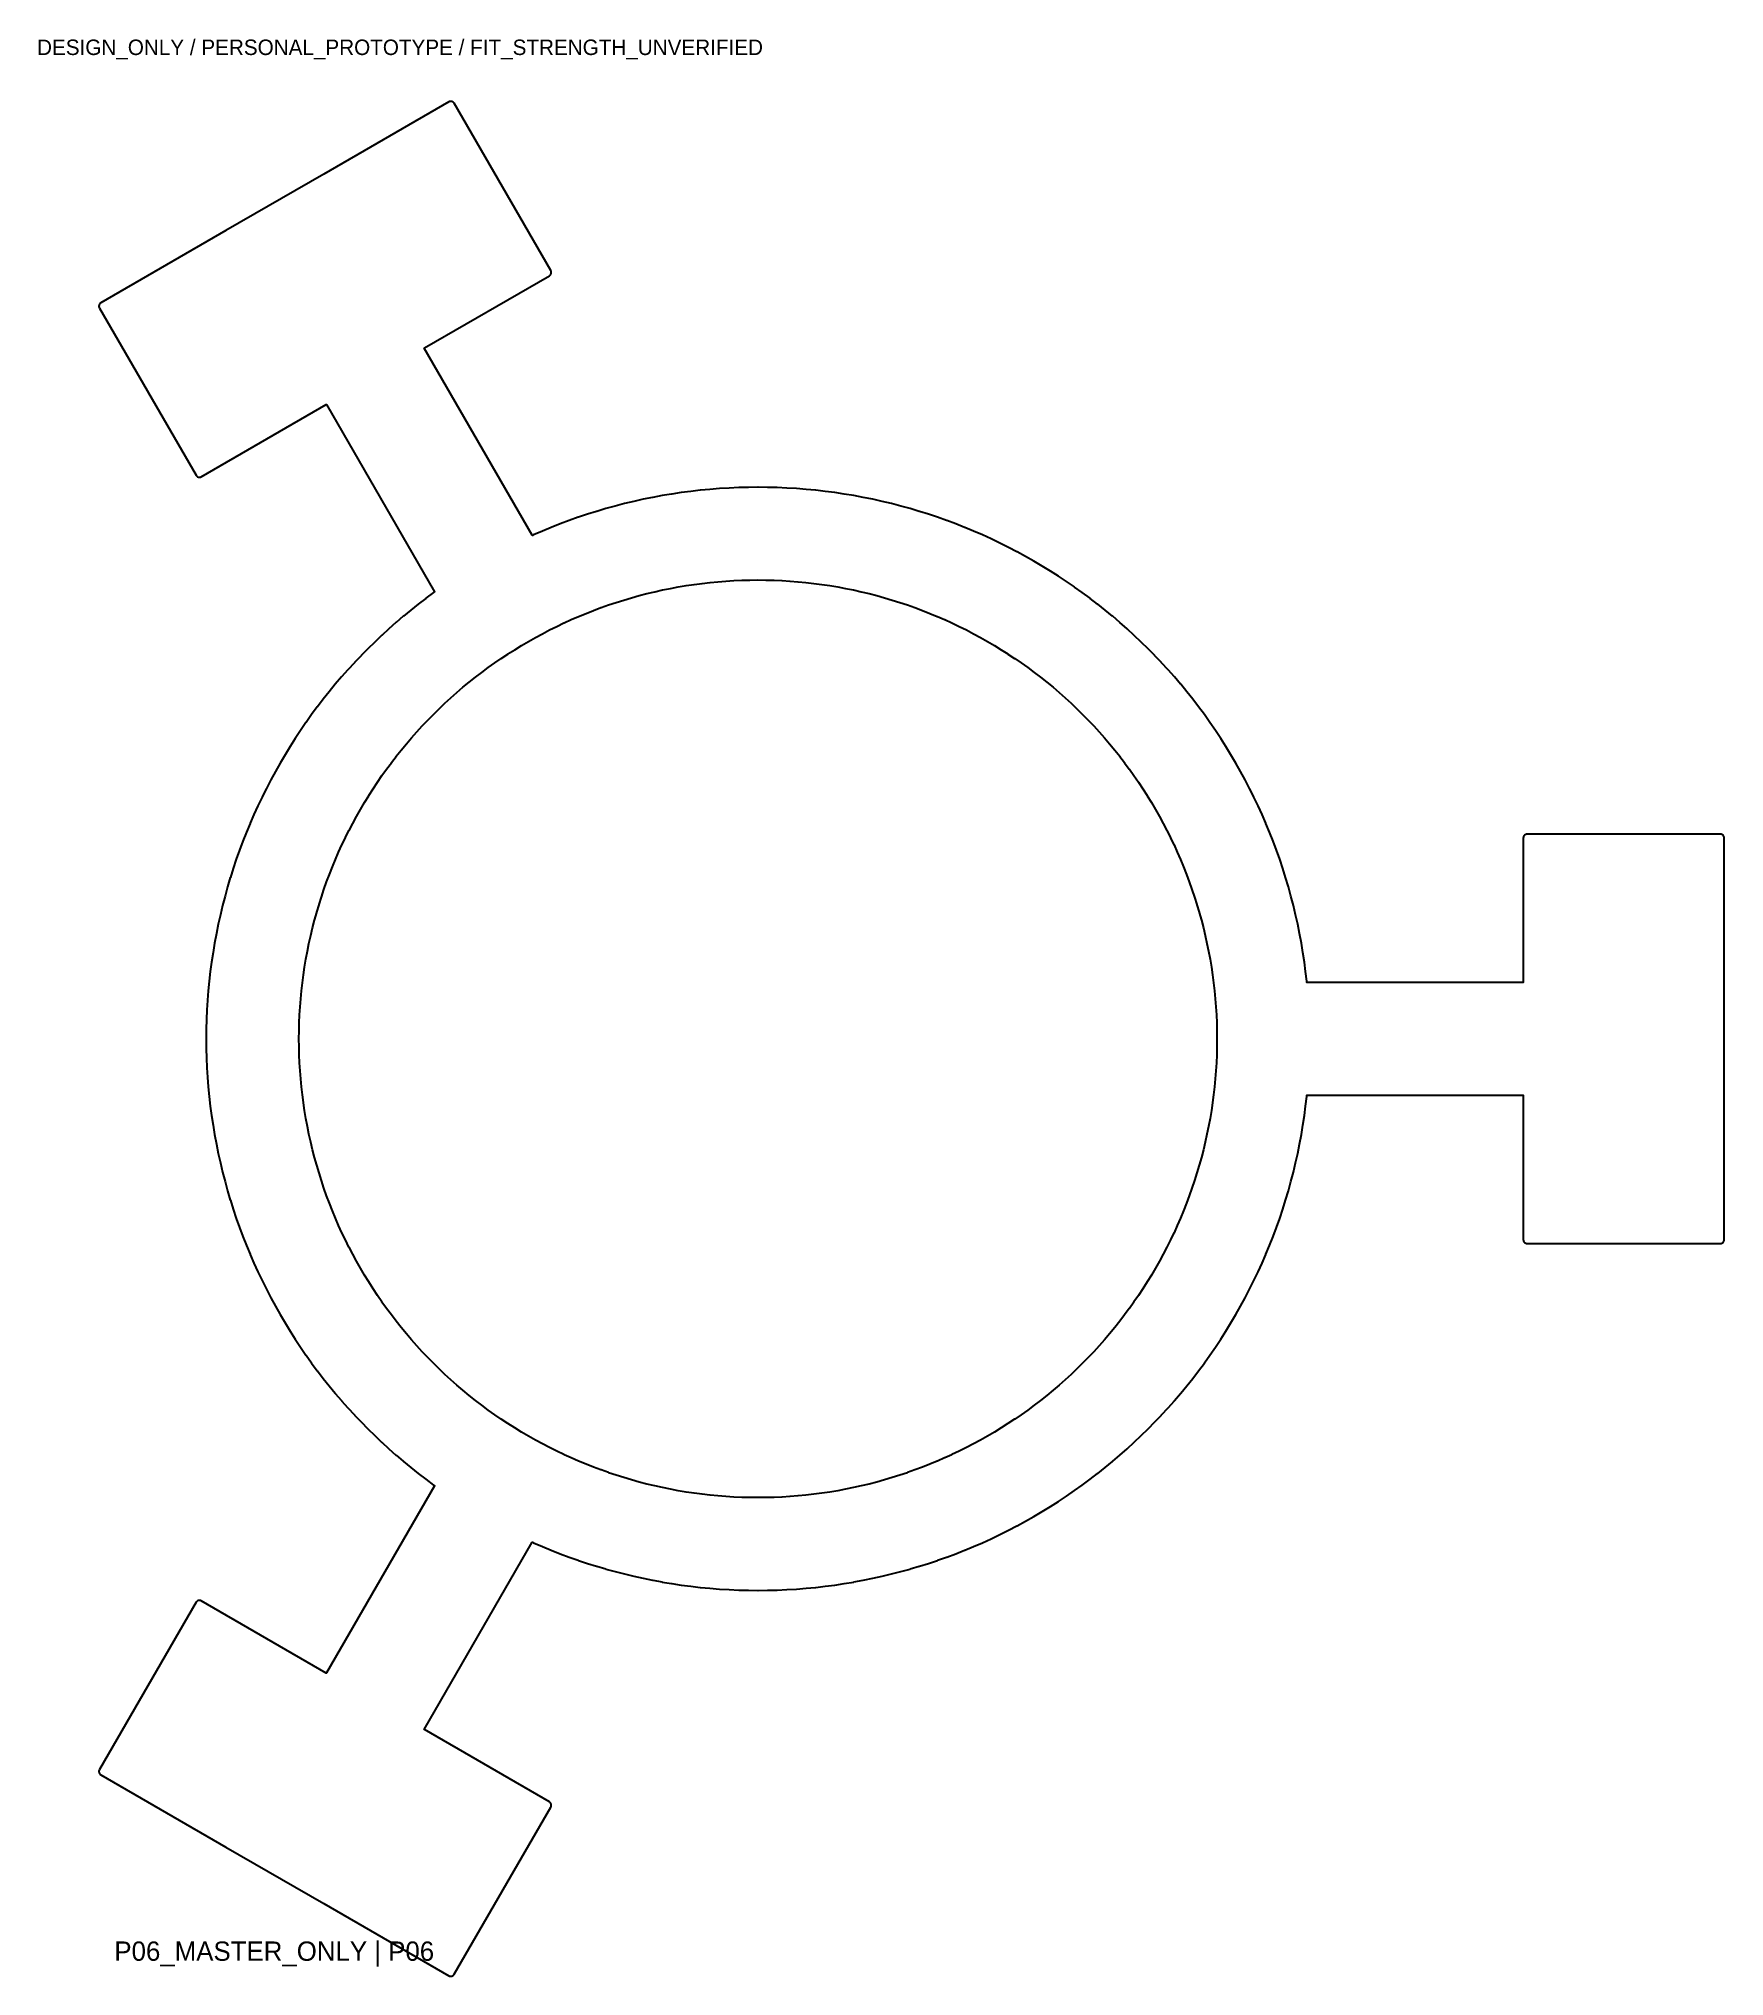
# Model space of a CAD drawing. Header units: millimetres. Extents: x 2 to 220, y 10 to 261.
import ezdxf

# ---------------------------------------------------------------- set-up
doc = ezdxf.new("R2010")
doc.units = ezdxf.units.MM
for name, color, linetype in [('ANNOTATION_NOT_CUT', 7, 'Continuous'), ('CUT_INNER', 3, 'Continuous'), ('CUT_OUTER', 1, 'Continuous')]:
    doc.layers.add(name, color=color, linetype=linetype)

msp = doc.modelspace()

# ---------------------------------------------------------------- linework, layer by layer
at = {"layer": 'CUT_INNER'}
msp.add_lwpolyline([(154.51941, 135.475001), (154.582422, 134.44476), (154.582651, 134.440402), (154.627673, 133.409218), (154.627825, 133.404858), (154.654844, 132.373045), (154.654921, 132.368683), (154.663928, 131.336556), (154.663928, 131.332192), (154.654921, 130.300065), (154.654844, 130.295703), (154.627825, 129.26389), (154.627673, 129.25953), (154.582651, 128.228346), (154.582422, 128.223988), (154.51941, 127.193747), (154.519106, 127.189395), (154.438123, 126.16041), (154.437743, 126.156063), (154.338814, 125.128649), (154.338358, 125.12431), (154.221513, 124.098778), (154.220981, 124.094447), (154.086257, 123.071111), (154.085649, 123.066791), (153.933086, 122.045962), (153.932403, 122.041652), (153.762046, 121.023641), (153.761289, 121.019345), (153.573191, 120.004462), (153.572359, 120.000179), (153.366578, 118.988733), (153.365671, 118.984466), (153.142269, 117.976766), (153.141288, 117.972514), (152.900333, 116.968867), (152.899278, 116.964633), (152.640844, 115.965344), (152.639715, 115.961129), (152.36388, 114.966502), (152.362677, 114.962308), (152.069526, 113.972647), (152.068251, 113.968474), (151.757872, 112.984079), (151.756524, 112.97993), (151.429013, 112.001102), (151.427592, 111.996977), (151.083048, 111.024014), (151.081556, 111.019914), (150.720083, 110.053112), (150.71852, 110.049039), (150.340229, 109.088693), (150.338595, 109.084647), (149.943602, 108.13105), (149.941897, 108.127034), (149.530322, 107.180475), (149.528547, 107.176489), (149.100515, 106.237258), (149.098671, 106.233303), (148.654312, 105.301685), (148.652399, 105.297763), (148.191849, 104.374042), (148.189868, 104.370155), (147.713266, 103.454612), (147.711218, 103.450759), (147.218711, 102.543674), (147.216595, 102.539858), (146.708332, 101.641506), (146.706151, 101.637727), (146.182287, 100.748383), (146.180039, 100.744643), (145.640734, 99.864576), (145.638422, 99.860876), (145.083839, 98.990356), (145.081463, 98.986696), (144.511772, 98.125987), (144.509332, 98.12237), (143.924707, 97.271735), (143.922204, 97.268161), (143.322822, 96.427858), (143.320257, 96.424328), (142.706301, 95.594614), (142.703676, 95.591129), (142.075332, 94.772257), (142.072646, 94.768819), (141.430107, 93.961037), (141.427362, 93.957646), (140.770823, 93.161201), (140.768018, 93.157859), (140.09768, 92.372993), (140.094818, 92.3697), (139.410883, 91.596653), (139.407964, 91.593411), (138.710642, 90.832418), (138.707667, 90.829227), (137.99717, 90.08052), (137.994139, 90.077381), (137.270684, 89.341188), (137.267599, 89.338103), (136.531406, 88.614648), (136.528267, 88.611617), (135.77956, 87.90112), (135.776369, 87.898145), (135.015376, 87.200823), (135.012134, 87.197904), (134.239087, 86.513969), (134.235794, 86.511107), (133.450928, 85.840769), (133.447586, 85.837964), (132.651141, 85.181425), (132.64775, 85.17868), (131.839968, 84.536141), (131.83653, 84.533455), (131.017658, 83.905111), (131.014173, 83.902486), (130.184459, 83.28853), (130.180929, 83.285965), (129.340626, 82.686583), (129.337052, 82.68408), (128.486417, 82.099455), (128.4828, 82.097015), (127.622091, 81.527324), (127.618431, 81.524948), (126.747911, 80.970365), (126.744211, 80.968053), (125.864144, 80.428748), (125.860404, 80.4265), (124.97106, 79.902636), (124.967281, 79.900455), (124.068929, 79.392192), (124.065113, 79.390076), (123.158028, 78.897569), (123.154175, 78.895521), (122.238632, 78.418919), (122.234745, 78.416938), (121.311024, 77.956388), (121.307102, 77.954475), (120.375484, 77.510116), (120.371529, 77.508272), (119.432298, 77.08024), (119.428312, 77.078465), (118.481753, 76.66689), (118.477737, 76.665185), (117.52414, 76.270192), (117.520094, 76.268558), (116.559748, 75.890267), (116.555675, 75.888704), (115.588873, 75.527231), (115.584773, 75.525739), (114.61181, 75.181195), (114.607685, 75.179774), (113.628857, 74.852263), (113.624708, 74.850915), (112.640313, 74.540536), (112.63614, 74.539261), (111.646479, 74.24611), (111.642285, 74.244907), (110.647658, 73.969072), (110.643443, 73.967943), (109.644154, 73.709509), (109.63992, 73.708454), (108.636273, 73.467499), (108.632021, 73.466518), (107.624321, 73.243116), (107.620054, 73.242209), (106.608608, 73.036428), (106.604325, 73.035596), (105.589442, 72.847498), (105.585146, 72.846741), (104.567135, 72.676384), (104.562825, 72.675701), (103.541996, 72.523138), (103.537676, 72.52253), (102.51434, 72.387806), (102.510009, 72.387274), (101.484477, 72.270429), (101.480138, 72.269973), (100.452724, 72.171044), (100.448377, 72.170664), (99.419392, 72.089681), (99.41504, 72.089377), (98.384799, 72.026365), (98.380441, 72.026136), (97.349257, 71.981114), (97.344897, 71.980962), (96.313084, 71.953943), (96.308722, 71.953866), (95.276595, 71.944859), (95.272231, 71.944859), (94.240104, 71.953866), (94.235742, 71.953943), (93.203929, 71.980962), (93.199569, 71.981114), (92.168385, 72.026136), (92.164027, 72.026365), (91.133786, 72.089377), (91.129434, 72.089681), (90.100449, 72.170664), (90.096102, 72.171044), (89.068688, 72.269973), (89.064349, 72.270429), (88.038817, 72.387274), (88.034486, 72.387806), (87.01115, 72.52253), (87.00683, 72.523138), (85.986001, 72.675701), (85.981691, 72.676384), (84.96368, 72.846741), (84.959384, 72.847498), (83.944501, 73.035596), (83.940218, 73.036428), (82.928772, 73.242209), (82.924505, 73.243116), (81.916805, 73.466518), (81.912553, 73.467499), (80.908906, 73.708454), (80.904672, 73.709509), (79.905383, 73.967943), (79.901168, 73.969072), (78.906541, 74.244907), (78.902347, 74.24611), (77.912686, 74.539261), (77.908513, 74.540536), (76.924118, 74.850915), (76.919969, 74.852263), (75.941141, 75.179774), (75.937016, 75.181195), (74.964053, 75.525739), (74.959953, 75.527231), (73.993151, 75.888704), (73.989078, 75.890267), (73.028732, 76.268558), (73.024686, 76.270192), (72.071089, 76.665185), (72.067073, 76.66689), (71.120514, 77.078465), (71.116528, 77.08024), (70.177297, 77.508272), (70.173342, 77.510116), (69.241724, 77.954475), (69.237802, 77.956388), (68.314081, 78.416938), (68.310194, 78.418919), (67.394651, 78.895521), (67.390798, 78.897569), (66.483713, 79.390076), (66.479897, 79.392192), (65.581545, 79.900455), (65.577766, 79.902636), (64.688422, 80.4265), (64.684682, 80.428748), (63.804615, 80.968053), (63.800915, 80.970365), (62.930395, 81.524948), (62.926735, 81.527324), (62.066026, 82.097015), (62.062409, 82.099455), (61.211774, 82.68408), (61.2082, 82.686583), (60.367897, 83.285965), (60.364367, 83.28853), (59.534653, 83.902486), (59.531168, 83.905111), (58.712296, 84.533455), (58.708858, 84.536141), (57.901076, 85.17868), (57.897685, 85.181425), (57.10124, 85.837964), (57.097898, 85.840769), (56.313032, 86.511107), (56.309739, 86.513969), (55.536692, 87.197904), (55.53345, 87.200823), (54.772457, 87.898145), (54.769266, 87.90112), (54.020559, 88.611617), (54.01742, 88.614648), (53.281227, 89.338103), (53.278142, 89.341188), (52.554687, 90.077381), (52.551656, 90.08052), (51.841159, 90.829227), (51.838184, 90.832418), (51.140862, 91.593411), (51.137943, 91.596653), (50.454008, 92.3697), (50.451146, 92.372993), (49.780808, 93.157859), (49.778003, 93.161201), (49.121464, 93.957646), (49.118719, 93.961037), (48.47618, 94.768819), (48.473494, 94.772257), (47.84515, 95.591129), (47.842525, 95.594614), (47.228569, 96.424328), (47.226004, 96.427858), (46.626622, 97.268161), (46.624119, 97.271735), (46.039494, 98.12237), (46.037054, 98.125987), (45.467363, 98.986696), (45.464987, 98.990356), (44.910404, 99.860876), (44.908092, 99.864576), (44.368787, 100.744643), (44.366539, 100.748383), (43.842675, 101.637727), (43.840494, 101.641506), (43.332231, 102.539858), (43.330115, 102.543674), (42.837608, 103.450759), (42.83556, 103.454612), (42.358958, 104.370155), (42.356977, 104.374042), (41.896427, 105.297763), (41.894514, 105.301685), (41.450155, 106.233303), (41.448311, 106.237258), (41.020279, 107.176489), (41.018504, 107.180475), (40.606929, 108.127034), (40.605224, 108.13105), (40.210231, 109.084647), (40.208597, 109.088693), (39.830306, 110.049039), (39.828743, 110.053112), (39.46727, 111.019914), (39.465778, 111.024014), (39.121234, 111.996977), (39.119813, 112.001102), (38.792302, 112.97993), (38.790954, 112.984079), (38.480575, 113.968474), (38.4793, 113.972647), (38.186149, 114.962308), (38.184946, 114.966502), (37.909111, 115.961129), (37.907982, 115.965344), (37.649548, 116.964633), (37.648493, 116.968867), (37.407538, 117.972514), (37.406557, 117.976766), (37.183155, 118.984466), (37.182248, 118.988733), (36.976467, 120.000179), (36.975635, 120.004462), (36.787537, 121.019345), (36.78678, 121.023641), (36.616423, 122.041652), (36.61574, 122.045962), (36.463177, 123.066791), (36.462569, 123.071111), (36.327845, 124.094447), (36.327313, 124.098778), (36.210468, 125.12431), (36.210012, 125.128649), (36.111083, 126.156063), (36.110703, 126.16041), (36.02972, 127.189395), (36.029416, 127.193747), (35.966404, 128.223988), (35.966175, 128.228346), (35.921153, 129.25953), (35.921001, 129.26389), (35.893982, 130.295703), (35.893905, 130.300065), (35.884898, 131.332192), (35.884898, 131.336556), (35.893905, 132.368683), (35.893982, 132.373045), (35.921001, 133.404858), (35.921153, 133.409218), (35.966175, 134.440402), (35.966404, 134.44476), (36.029416, 135.475001), (36.02972, 135.479353), (36.110703, 136.508338), (36.111083, 136.512685), (36.210012, 137.540099), (36.210468, 137.544438), (36.327313, 138.56997), (36.327845, 138.574301), (36.462569, 139.597637), (36.463177, 139.601957), (36.61574, 140.622786), (36.616423, 140.627096), (36.78678, 141.645107), (36.787537, 141.649403), (36.975635, 142.664286), (36.976467, 142.668569), (37.182248, 143.680015), (37.183155, 143.684282), (37.406557, 144.691982), (37.407538, 144.696234), (37.648493, 145.699881), (37.649548, 145.704115), (37.907982, 146.703404), (37.909111, 146.707619), (38.184946, 147.702246), (38.186149, 147.70644), (38.4793, 148.696101), (38.480575, 148.700274), (38.790954, 149.684669), (38.792302, 149.688818), (39.119813, 150.667646), (39.121234, 150.671771), (39.465778, 151.644734), (39.46727, 151.648834), (39.828743, 152.615636), (39.830306, 152.619709), (40.208597, 153.580055), (40.210231, 153.584101), (40.605224, 154.537698), (40.606929, 154.541714), (41.018504, 155.488273), (41.020279, 155.492259), (41.448311, 156.43149), (41.450155, 156.435445), (41.894514, 157.367063), (41.896427, 157.370985), (42.356977, 158.294706), (42.358958, 158.298593), (42.83556, 159.214136), (42.837608, 159.217989), (43.330115, 160.125074), (43.332231, 160.12889), (43.840494, 161.027242), (43.842675, 161.031021), (44.366539, 161.920365), (44.368787, 161.924105), (44.908092, 162.804172), (44.910404, 162.807872), (45.464987, 163.678392), (45.467363, 163.682052), (46.037054, 164.542761), (46.039494, 164.546378), (46.624119, 165.397013), (46.626622, 165.400587), (47.226004, 166.24089), (47.228569, 166.24442), (47.842525, 167.074134), (47.84515, 167.077619), (48.473494, 167.896491), (48.47618, 167.899929), (49.118719, 168.707711), (49.121464, 168.711102), (49.778003, 169.507547), (49.780808, 169.510889), (50.451146, 170.295755), (50.454008, 170.299048), (51.137943, 171.072095), (51.140862, 171.075337), (51.838184, 171.83633), (51.841159, 171.839521), (52.551656, 172.588228), (52.554687, 172.591367), (53.278142, 173.32756), (53.281227, 173.330645), (54.01742, 174.0541), (54.020559, 174.057131), (54.769266, 174.767628), (54.772457, 174.770603), (55.53345, 175.467925), (55.536692, 175.470844), (56.309739, 176.154779), (56.313032, 176.157641), (57.097898, 176.827979), (57.10124, 176.830784), (57.897685, 177.487323), (57.901076, 177.490068), (58.708858, 178.132607), (58.712296, 178.135293), (59.531168, 178.763637), (59.534653, 178.766262), (60.364367, 179.380218), (60.367897, 179.382783), (61.2082, 179.982165), (61.211774, 179.984668), (62.062409, 180.569293), (62.066026, 180.571733), (62.926735, 181.141424), (62.930395, 181.1438), (63.800915, 181.698383), (63.804615, 181.700695), (64.684682, 182.24), (64.688422, 182.242248), (65.577766, 182.766112), (65.581545, 182.768293), (66.479897, 183.276556), (66.483713, 183.278672), (67.390798, 183.771179), (67.394651, 183.773227), (68.310194, 184.249829), (68.314081, 184.25181), (69.237802, 184.71236), (69.241724, 184.714273), (70.173342, 185.158632), (70.177297, 185.160476), (71.116528, 185.588508), (71.120514, 185.590283), (72.067073, 186.001858), (72.071089, 186.003563), (73.024686, 186.398556), (73.028732, 186.40019), (73.989078, 186.778481), (73.993151, 186.780044), (74.959953, 187.141517), (74.964053, 187.143009), (75.937016, 187.487553), (75.941141, 187.488974), (76.919969, 187.816485), (76.924118, 187.817833), (77.908513, 188.128212), (77.912686, 188.129487), (78.902347, 188.422638), (78.906541, 188.423841), (79.901168, 188.699676), (79.905383, 188.700805), (80.904672, 188.959239), (80.908906, 188.960294), (81.912553, 189.201249), (81.916805, 189.20223), (82.924505, 189.425632), (82.928772, 189.426539), (83.940218, 189.63232), (83.944501, 189.633152), (84.959384, 189.82125), (84.96368, 189.822007), (85.981691, 189.992364), (85.986001, 189.993047), (87.00683, 190.14561), (87.01115, 190.146218), (88.034486, 190.280942), (88.038817, 190.281474), (89.064349, 190.398319), (89.068688, 190.398775), (90.096102, 190.497704), (90.100449, 190.498084), (91.129434, 190.579067), (91.133786, 190.579371), (92.164027, 190.642383), (92.168385, 190.642612), (93.199569, 190.687634), (93.203929, 190.687786), (94.235742, 190.714805), (94.240104, 190.714882), (95.272231, 190.723889), (95.276595, 190.723889), (96.308722, 190.714882), (96.313084, 190.714805), (97.344897, 190.687786), (97.349257, 190.687634), (98.380441, 190.642612), (98.384799, 190.642383), (99.41504, 190.579371), (99.419392, 190.579067), (100.448377, 190.498084), (100.452724, 190.497704), (101.480138, 190.398775), (101.484477, 190.398319), (102.510009, 190.281474), (102.51434, 190.280942), (103.537676, 190.146218), (103.541996, 190.14561), (104.562825, 189.993047), (104.567135, 189.992364), (105.585146, 189.822007), (105.589442, 189.82125), (106.604325, 189.633152), (106.608608, 189.63232), (107.620054, 189.426539), (107.624321, 189.425632), (108.632021, 189.20223), (108.636273, 189.201249), (109.63992, 188.960294), (109.644154, 188.959239), (110.643443, 188.700805), (110.647658, 188.699676), (111.642285, 188.423841), (111.646479, 188.422638), (112.63614, 188.129487), (112.640313, 188.128212), (113.624708, 187.817833), (113.628857, 187.816485), (114.607685, 187.488974), (114.61181, 187.487553), (115.584773, 187.143009), (115.588873, 187.141517), (116.555675, 186.780044), (116.559748, 186.778481), (117.520094, 186.40019), (117.52414, 186.398556), (118.477737, 186.003563), (118.481753, 186.001858), (119.428312, 185.590283), (119.432298, 185.588508), (120.371529, 185.160476), (120.375484, 185.158632), (121.307102, 184.714273), (121.311024, 184.71236), (122.234745, 184.25181), (122.238632, 184.249829), (123.154175, 183.773227), (123.158028, 183.771179), (124.065113, 183.278672), (124.068929, 183.276556), (124.967281, 182.768293), (124.97106, 182.766112), (125.860404, 182.242248), (125.864144, 182.24), (126.744211, 181.700695), (126.747911, 181.698383), (127.618431, 181.1438), (127.622091, 181.141424), (128.4828, 180.571733), (128.486417, 180.569293), (129.337052, 179.984668), (129.340626, 179.982165), (130.180929, 179.382783), (130.184459, 179.380218), (131.014173, 178.766262), (131.017658, 178.763637), (131.83653, 178.135293), (131.839968, 178.132607), (132.64775, 177.490068), (132.651141, 177.487323), (133.447586, 176.830784), (133.450928, 176.827979), (134.235794, 176.157641), (134.239087, 176.154779), (135.012134, 175.470844), (135.015376, 175.467925), (135.776369, 174.770603), (135.77956, 174.767628), (136.528267, 174.057131), (136.531406, 174.0541), (137.267599, 173.330645), (137.270684, 173.32756), (137.994139, 172.591367), (137.99717, 172.588228), (138.707667, 171.839521), (138.710642, 171.83633), (139.407964, 171.075337), (139.410883, 171.072095), (140.094818, 170.299048), (140.09768, 170.295755), (140.768018, 169.510889), (140.770823, 169.507547), (141.427362, 168.711102), (141.430107, 168.707711), (142.072646, 167.899929), (142.075332, 167.896491), (142.703676, 167.077619), (142.706301, 167.074134), (143.320257, 166.24442), (143.322822, 166.24089), (143.922204, 165.400587), (143.924707, 165.397013), (144.509332, 164.546378), (144.511772, 164.542761), (145.081463, 163.682052), (145.083839, 163.678392), (145.638422, 162.807872), (145.640734, 162.804172), (146.180039, 161.924105), (146.182287, 161.920365), (146.706151, 161.031021), (146.708332, 161.027242), (147.216595, 160.12889), (147.218711, 160.125074), (147.711218, 159.217989), (147.713266, 159.214136), (148.189868, 158.298593), (148.191849, 158.294706), (148.652399, 157.370985), (148.654312, 157.367063), (149.098671, 156.435445), (149.100515, 156.43149), (149.528547, 155.492259), (149.530322, 155.488273), (149.941897, 154.541714), (149.943602, 154.537698), (150.338595, 153.584101), (150.340229, 153.580055), (150.71852, 152.619709), (150.720083, 152.615636), (151.081556, 151.648834), (151.083048, 151.644734), (151.427592, 150.671771), (151.429013, 150.667646), (151.756524, 149.688818), (151.757872, 149.684669), (152.068251, 148.700274), (152.069526, 148.696101), (152.362677, 147.70644), (152.36388, 147.702246), (152.639715, 146.707619), (152.640844, 146.703404), (152.899278, 145.704115), (152.900333, 145.699881), (153.141288, 144.696234), (153.142269, 144.691982), (153.365671, 143.684282), (153.366578, 143.680015), (153.572359, 142.668569), (153.573191, 142.664286), (153.761289, 141.649403), (153.762046, 141.645107), (153.932403, 140.627096), (153.933086, 140.622786), (154.085649, 139.601957), (154.086257, 139.597637), (154.220981, 138.574301), (154.221513, 138.56997), (154.338358, 137.544438), (154.338814, 137.540099), (154.437743, 136.512685), (154.438123, 136.508338), (154.519106, 135.479353)], close=True, dxfattribs=at)
at = {"layer": 'CUT_OUTER'}
msp.add_lwpolyline([(22.62301, 58.479237), (22.565917, 58.399565), (10.065917, 36.748929), (10.025464, 36.659649), (10.003207, 36.564193), (10, 36.466228), (10.015967, 36.36952), (10.050493, 36.277785), (10.102253, 36.194549), (10.169257, 36.12301), (10.24893, 36.065917), (26.443605, 26.715917), (39.087575, 19.415917), (55.282251, 10.065917), (55.371531, 10.025464), (55.466987, 10.003207), (55.564952, 10), (55.66166, 10.015967), (55.753395, 10.050493), (55.836631, 10.102253), (55.90817, 10.169257), (55.965263, 10.248929), (68.465263, 31.899565), (68.505716, 31.988845), (68.527973, 32.084301), (68.53118, 32.182266), (68.515213, 32.278974), (68.480687, 32.370709), (68.428927, 32.453945), (68.361923, 32.525484), (68.282251, 32.582577), (52.108848, 41.920295), (52.090584, 41.933383), (52.099857, 41.95385), (66.07783, 66.164409), (66.09017, 66.18185), (66.110344, 66.174817), (66.233703, 66.118599), (66.241675, 66.11505), (67.376298, 65.621702), (67.384331, 65.618292), (68.527392, 65.144821), (68.535483, 65.141552), (69.686632, 64.688102), (69.694779, 64.684974), (70.853667, 64.251684), (70.861868, 64.248699), (72.028141, 63.8357), (72.036392, 63.832859), (73.209696, 63.440277), (73.217995, 63.437581), (74.397972, 63.065535), (74.406317, 63.062984), (75.592607, 62.711589), (75.600995, 62.709184), (76.793237, 62.378546), (76.801666, 62.376287), (77.999497, 62.066507), (78.007965, 62.064396), (79.211019, 61.775568), (79.219522, 61.773605), (80.427434, 61.505817), (80.43597, 61.504003), (81.648372, 61.257337), (81.656938, 61.255672), (82.87346, 61.030203), (82.882054, 61.028687), (84.102326, 60.824484), (84.110945, 60.823119), (85.334595, 60.640243), (85.343236, 60.639029), (86.569891, 60.477536), (86.578553, 60.476473), (87.807839, 60.336413), (87.816518, 60.335501), (89.048062, 60.216917), (89.056755, 60.216157), (90.290181, 60.119084), (90.298886, 60.118475), (91.533818, 60.042943), (91.542533, 60.042487), (92.778595, 59.988519), (92.787316, 59.988215), (94.024132, 59.955827), (94.032857, 59.955675), (95.27005, 59.944878), (95.278776, 59.944878), (96.515969, 59.955675), (96.524694, 59.955827), (97.76151, 59.988215), (97.770231, 59.988519), (99.006293, 60.042487), (99.015008, 60.042943), (100.24994, 60.118475), (100.258645, 60.119084), (101.492071, 60.216157), (101.500764, 60.216917), (102.732308, 60.335501), (102.740987, 60.336413), (103.970273, 60.476473), (103.978935, 60.477536), (105.20559, 60.639029), (105.214231, 60.640243), (106.437881, 60.823119), (106.4465, 60.824484), (107.666772, 61.028687), (107.675366, 61.030203), (108.891888, 61.255672), (108.900454, 61.257337), (110.112856, 61.504003), (110.121392, 61.505817), (111.329304, 61.773605), (111.337807, 61.775568), (112.540861, 62.064396), (112.549329, 62.066507), (113.74716, 62.376287), (113.755589, 62.378546), (114.947831, 62.709184), (114.956219, 62.711589), (116.142509, 63.062984), (116.150854, 63.065535), (117.330831, 63.437581), (117.33913, 63.440277), (118.512434, 63.832859), (118.520685, 63.8357), (119.686958, 64.248699), (119.695159, 64.251684), (120.854047, 64.684974), (120.862194, 64.688102), (122.013343, 65.141552), (122.021434, 65.144821), (123.164495, 65.618292), (123.172528, 65.621702), (124.307151, 66.11505), (124.315123, 66.118599), (125.440963, 66.631674), (125.448872, 66.635362), (126.565586, 67.168008), (126.57343, 67.171833), (127.680678, 67.723887), (127.688454, 67.727848), (128.785899, 68.299142), (128.793604, 68.303239), (129.880911, 68.893599), (129.888544, 68.897829), (130.965382, 69.507075), (130.97294, 69.511439), (132.038981, 70.139385), (132.046462, 70.14388), (133.101382, 70.790336), (133.108782, 70.79496), (134.15226, 71.459729), (134.159578, 71.464481), (135.191295, 72.14736), (135.19853, 72.15224), (136.218171, 72.85302), (136.22532, 72.858025), (137.232576, 73.576494), (137.239636, 73.581623), (138.234199, 74.317562), (138.241169, 74.322814), (139.222737, 75.075997), (139.229614, 75.08137), (140.197887, 75.85157), (140.204669, 75.857062), (141.159354, 76.644043), (141.166039, 76.649652), (142.106843, 77.453175), (142.113429, 77.4589), (143.040067, 78.27872), (143.046552, 78.284559), (143.958741, 79.120426), (143.965123, 79.126378), (144.862585, 79.978037), (144.868862, 79.984099), (145.751324, 80.851292), (145.757495, 80.857463), (146.624688, 81.739925), (146.63075, 81.746202), (147.482409, 82.643664), (147.488361, 82.650046), (148.324228, 83.562235), (148.330067, 83.56872), (149.149887, 84.495358), (149.155612, 84.501944), (149.959135, 85.442748), (149.964744, 85.449433), (150.751725, 86.404118), (150.757217, 86.4109), (151.527417, 87.379173), (151.53279, 87.38605), (152.285973, 88.367618), (152.291225, 88.374588), (153.027164, 89.369151), (153.032293, 89.376211), (153.750762, 90.383467), (153.755767, 90.390616), (154.456547, 91.410257), (154.461427, 91.417492), (155.144306, 92.449209), (155.149058, 92.456527), (155.813827, 93.500005), (155.818451, 93.507405), (156.464907, 94.562325), (156.469402, 94.569806), (157.097348, 95.635847), (157.101712, 95.643405), (157.710958, 96.720243), (157.715188, 96.727876), (158.305548, 97.815183), (158.309645, 97.822888), (158.880939, 98.920333), (158.8849, 98.928109), (159.436954, 100.035357), (159.440779, 100.043201), (159.973425, 101.159915), (159.977113, 101.167824), (160.490188, 102.293664), (160.493737, 102.301636), (160.987085, 103.436259), (160.990495, 103.444292), (161.463966, 104.587353), (161.467235, 104.595444), (161.920685, 105.746593), (161.923813, 105.75474), (162.357103, 106.913628), (162.360088, 106.921829), (162.773087, 108.088102), (162.775928, 108.096353), (163.16851, 109.269657), (163.171206, 109.277956), (163.543252, 110.457933), (163.545803, 110.466278), (163.897198, 111.652568), (163.899603, 111.660956), (164.230241, 112.853198), (164.2325, 112.861627), (164.54228, 114.059458), (164.544391, 114.067926), (164.833219, 115.27098), (164.835182, 115.279483), (165.10297, 116.487395), (165.104784, 116.495931), (165.35145, 117.708333), (165.353115, 117.716899), (165.578584, 118.933421), (165.5801, 118.942015), (165.784303, 120.162287), (165.785668, 120.170906), (165.968544, 121.394556), (165.969758, 121.403197), (166.131251, 122.629852), (166.132314, 122.638514), (166.272374, 123.8678), (166.273286, 123.876479), (166.286279, 124.01142), (166.290276, 124.032408), (166.311549, 124.034374), (194.267495, 124.034374), (194.289857, 124.032172), (194.292059, 124.009811), (194.292059, 105.334374), (194.301666, 105.236829), (194.330119, 105.143032), (194.376324, 105.056589), (194.438506, 104.980821), (194.514274, 104.918639), (194.600717, 104.872434), (194.694514, 104.843981), (194.792059, 104.834374), (219.792059, 104.834374), (219.889604, 104.843981), (219.983401, 104.872434), (220.069844, 104.918639), (220.145612, 104.980821), (220.207794, 105.056589), (220.253999, 105.143032), (220.282452, 105.236829), (220.292059, 105.334374), (220.292059, 157.334374), (220.282452, 157.431919), (220.253999, 157.525716), (220.207794, 157.612159), (220.145612, 157.687927), (220.069844, 157.750109), (219.983401, 157.796314), (219.889604, 157.824767), (219.792059, 157.834374), (194.792059, 157.834374), (194.694514, 157.824767), (194.600717, 157.796314), (194.514274, 157.750109), (194.438506, 157.687927), (194.376324, 157.612159), (194.330119, 157.525716), (194.301666, 157.431919), (194.292059, 157.334374), (194.292059, 138.658937), (194.289857, 138.636576), (194.267495, 138.634374), (166.311549, 138.634374), (166.290276, 138.63634), (166.286279, 138.657328), (166.273286, 138.792269), (166.272374, 138.800948), (166.132314, 140.030234), (166.131251, 140.038896), (165.969758, 141.265551), (165.968544, 141.274192), (165.785668, 142.497842), (165.784303, 142.506461), (165.5801, 143.726733), (165.578584, 143.735327), (165.353115, 144.951849), (165.35145, 144.960415), (165.104784, 146.172817), (165.10297, 146.181353), (164.835182, 147.389265), (164.833219, 147.397768), (164.544391, 148.600822), (164.54228, 148.60929), (164.2325, 149.807121), (164.230241, 149.81555), (163.899603, 151.007792), (163.897198, 151.01618), (163.545803, 152.20247), (163.543252, 152.210815), (163.171206, 153.390792), (163.16851, 153.399091), (162.775928, 154.572395), (162.773087, 154.580646), (162.360088, 155.746919), (162.357103, 155.75512), (161.923813, 156.914008), (161.920685, 156.922155), (161.467235, 158.073304), (161.463966, 158.081395), (160.990495, 159.224456), (160.987085, 159.232489), (160.493737, 160.367112), (160.490188, 160.375084), (159.977113, 161.500924), (159.973425, 161.508833), (159.440779, 162.625547), (159.436954, 162.633391), (158.8849, 163.740639), (158.880939, 163.748415), (158.309645, 164.84586), (158.305548, 164.853565), (157.715188, 165.940872), (157.710958, 165.948505), (157.101712, 167.025343), (157.097348, 167.032901), (156.469402, 168.098942), (156.464907, 168.106423), (155.818451, 169.161343), (155.813827, 169.168743), (155.149058, 170.212221), (155.144306, 170.219539), (154.461427, 171.251256), (154.456547, 171.258491), (153.755767, 172.278132), (153.750762, 172.285281), (153.032293, 173.292537), (153.027164, 173.299597), (152.291225, 174.29416), (152.285973, 174.30113), (151.53279, 175.282698), (151.527417, 175.289575), (150.757217, 176.257848), (150.751725, 176.26463), (149.964744, 177.219315), (149.959135, 177.226), (149.155612, 178.166804), (149.149887, 178.17339), (148.330067, 179.100028), (148.324228, 179.106513), (147.488361, 180.018702), (147.482409, 180.025084), (146.63075, 180.922546), (146.624688, 180.928823), (145.757495, 181.811285), (145.751324, 181.817456), (144.868862, 182.684649), (144.862585, 182.690711), (143.965123, 183.54237), (143.958741, 183.548322), (143.046552, 184.384189), (143.040067, 184.390028), (142.113429, 185.209848), (142.106843, 185.215573), (141.166039, 186.019096), (141.159354, 186.024705), (140.204669, 186.811686), (140.197887, 186.817178), (139.229614, 187.587378), (139.222737, 187.592751), (138.241169, 188.345934), (138.234199, 188.351186), (137.239636, 189.087125), (137.232576, 189.092254), (136.22532, 189.810723), (136.218171, 189.815728), (135.19853, 190.516508), (135.191295, 190.521388), (134.159578, 191.204267), (134.15226, 191.209019), (133.108782, 191.873788), (133.101382, 191.878412), (132.046462, 192.524868), (132.038981, 192.529363), (130.97294, 193.157309), (130.965382, 193.161673), (129.888544, 193.770919), (129.880911, 193.775149), (128.793604, 194.365509), (128.785899, 194.369606), (127.688454, 194.9409), (127.680678, 194.944861), (126.57343, 195.496915), (126.565586, 195.50074), (125.448872, 196.033386), (125.440963, 196.037074), (124.315123, 196.550149), (124.307151, 196.553698), (123.172528, 197.047046), (123.164495, 197.050456), (122.021434, 197.523927), (122.013343, 197.527196), (120.862194, 197.980646), (120.854047, 197.983774), (119.695159, 198.417064), (119.686958, 198.420049), (118.520685, 198.833048), (118.512434, 198.835889), (117.33913, 199.228471), (117.330831, 199.231167), (116.150854, 199.603213), (116.142509, 199.605764), (114.956219, 199.957159), (114.947831, 199.959564), (113.755589, 200.290202), (113.74716, 200.292461), (112.549329, 200.602241), (112.540861, 200.604352), (111.337807, 200.89318), (111.329304, 200.895143), (110.121392, 201.162931), (110.112856, 201.164745), (108.900454, 201.411411), (108.891888, 201.413076), (107.675366, 201.638545), (107.666772, 201.640061), (106.4465, 201.844264), (106.437881, 201.845629), (105.214231, 202.028505), (105.20559, 202.029719), (103.978935, 202.191212), (103.970273, 202.192275), (102.740987, 202.332335), (102.732308, 202.333247), (101.500764, 202.451831), (101.492071, 202.452591), (100.258645, 202.549664), (100.24994, 202.550273), (99.015008, 202.625805), (99.006293, 202.626261), (97.770231, 202.680229), (97.76151, 202.680533), (96.524694, 202.712921), (96.515969, 202.713073), (95.278776, 202.72387), (95.27005, 202.72387), (94.032857, 202.713073), (94.024132, 202.712921), (92.787316, 202.680533), (92.778595, 202.680229), (91.542533, 202.626261), (91.533818, 202.625805), (90.298886, 202.550273), (90.290181, 202.549664), (89.056755, 202.452591), (89.048062, 202.451831), (87.816518, 202.333247), (87.807839, 202.332335), (86.578553, 202.192275), (86.569891, 202.191212), (85.343236, 202.029719), (85.334595, 202.028505), (84.110945, 201.845629), (84.102326, 201.844264), (82.882054, 201.640061), (82.87346, 201.638545), (81.656938, 201.413076), (81.648372, 201.411411), (80.43597, 201.164745), (80.427434, 201.162931), (79.219522, 200.895143), (79.211019, 200.89318), (78.007965, 200.604352), (77.999497, 200.602241), (76.801666, 200.292461), (76.793237, 200.290202), (75.600995, 199.959564), (75.592607, 199.957159), (74.406317, 199.605764), (74.397972, 199.603213), (73.217995, 199.231167), (73.209696, 199.228471), (72.036392, 198.835889), (72.028141, 198.833048), (70.861868, 198.420049), (70.853667, 198.417064), (69.694779, 197.983774), (69.686632, 197.980646), (68.535483, 197.527196), (68.527392, 197.523927), (67.384331, 197.050456), (67.376298, 197.047046), (66.241675, 196.553698), (66.233703, 196.550149), (66.110344, 196.493931), (66.09017, 196.486898), (66.07783, 196.504339), (52.099857, 220.714898), (52.090584, 220.735365), (52.108848, 220.748453), (68.282251, 230.086171), (68.361923, 230.143264), (68.428927, 230.214803), (68.480687, 230.298039), (68.515213, 230.389774), (68.53118, 230.486482), (68.527973, 230.584447), (68.505716, 230.679903), (68.465263, 230.769183), (55.965263, 252.419819), (55.90817, 252.499491), (55.836631, 252.566495), (55.753395, 252.618255), (55.66166, 252.652781), (55.564952, 252.668748), (55.466987, 252.665541), (55.371531, 252.643284), (55.282251, 252.602831), (39.087575, 243.252831), (26.443605, 235.952831), (10.24893, 226.602831), (10.169257, 226.545738), (10.102253, 226.474199), (10.050493, 226.390963), (10.015967, 226.299228), (10, 226.20252), (10.003207, 226.104555), (10.025464, 226.009099), (10.065917, 225.919819), (22.565917, 204.269183), (22.62301, 204.189511), (22.694549, 204.122507), (22.777785, 204.070747), (22.86952, 204.036221), (22.966228, 204.020254), (23.064193, 204.023461), (23.159649, 204.045718), (23.24893, 204.086171), (39.422332, 213.423889), (39.442798, 213.433162), (39.455886, 213.414898), (53.433859, 189.204339), (53.442793, 189.184932), (53.426616, 189.170977), (53.31625, 189.092254), (53.30919, 189.087125), (52.314627, 188.351186), (52.307657, 188.345934), (51.326089, 187.592751), (51.319212, 187.587378), (50.350939, 186.817178), (50.344157, 186.811686), (49.389472, 186.024705), (49.382787, 186.019096), (48.441983, 185.215573), (48.435397, 185.209848), (47.508759, 184.390028), (47.502274, 184.384189), (46.590085, 183.548322), (46.583703, 183.54237), (45.686241, 182.690711), (45.679964, 182.684649), (44.797502, 181.817456), (44.791331, 181.811285), (43.924138, 180.928823), (43.918076, 180.922546), (43.066417, 180.025084), (43.060465, 180.018702), (42.224598, 179.106513), (42.218759, 179.100028), (41.398939, 178.17339), (41.393214, 178.166804), (40.589691, 177.226), (40.584082, 177.219315), (39.797101, 176.26463), (39.791609, 176.257848), (39.021409, 175.289575), (39.016036, 175.282698), (38.262853, 174.30113), (38.257601, 174.29416), (37.521662, 173.299597), (37.516533, 173.292537), (36.798064, 172.285281), (36.793059, 172.278132), (36.092279, 171.258491), (36.087399, 171.251256), (35.40452, 170.219539), (35.399768, 170.212221), (34.734999, 169.168743), (34.730375, 169.161343), (34.083919, 168.106423), (34.079424, 168.098942), (33.451478, 167.032901), (33.447114, 167.025343), (32.837868, 165.948505), (32.833638, 165.940872), (32.243278, 164.853565), (32.239181, 164.84586), (31.667887, 163.748415), (31.663926, 163.740639), (31.111872, 162.633391), (31.108047, 162.625547), (30.575401, 161.508833), (30.571713, 161.500924), (30.058638, 160.375084), (30.055089, 160.367112), (29.561741, 159.232489), (29.558331, 159.224456), (29.08486, 158.081395), (29.081591, 158.073304), (28.628141, 156.922155), (28.625013, 156.914008), (28.191723, 155.75512), (28.188738, 155.746919), (27.775739, 154.580646), (27.772898, 154.572395), (27.380316, 153.399091), (27.37762, 153.390792), (27.005574, 152.210815), (27.003023, 152.20247), (26.651628, 151.01618), (26.649223, 151.007792), (26.318585, 149.81555), (26.316326, 149.807121), (26.006546, 148.60929), (26.004435, 148.600822), (25.715607, 147.397768), (25.713644, 147.389265), (25.445856, 146.181353), (25.444042, 146.172817), (25.197376, 144.960415), (25.195711, 144.951849), (24.970242, 143.735327), (24.968726, 143.726733), (24.764523, 142.506461), (24.763158, 142.497842), (24.580282, 141.274192), (24.579068, 141.265551), (24.417575, 140.038896), (24.416512, 140.030234), (24.276452, 138.800948), (24.27554, 138.792269), (24.156956, 137.560725), (24.156196, 137.552032), (24.059123, 136.318606), (24.058514, 136.309901), (23.982982, 135.074969), (23.982526, 135.066254), (23.928558, 133.830192), (23.928254, 133.821471), (23.895866, 132.584655), (23.895714, 132.57593), (23.884917, 131.338737), (23.884917, 131.330011), (23.895714, 130.092818), (23.895866, 130.084093), (23.928254, 128.847277), (23.928558, 128.838556), (23.982526, 127.602494), (23.982982, 127.593779), (24.058514, 126.358847), (24.059123, 126.350142), (24.156196, 125.116716), (24.156956, 125.108023), (24.27554, 123.876479), (24.276452, 123.8678), (24.416512, 122.638514), (24.417575, 122.629852), (24.579068, 121.403197), (24.580282, 121.394556), (24.763158, 120.170906), (24.764523, 120.162287), (24.968726, 118.942015), (24.970242, 118.933421), (25.195711, 117.716899), (25.197376, 117.708333), (25.444042, 116.495931), (25.445856, 116.487395), (25.713644, 115.279483), (25.715607, 115.27098), (26.004435, 114.067926), (26.006546, 114.059458), (26.316326, 112.861627), (26.318585, 112.853198), (26.649223, 111.660956), (26.651628, 111.652568), (27.003023, 110.466278), (27.005574, 110.457933), (27.37762, 109.277956), (27.380316, 109.269657), (27.772898, 108.096353), (27.775739, 108.088102), (28.188738, 106.921829), (28.191723, 106.913628), (28.625013, 105.75474), (28.628141, 105.746593), (29.081591, 104.595444), (29.08486, 104.587353), (29.558331, 103.444292), (29.561741, 103.436259), (30.055089, 102.301636), (30.058638, 102.293664), (30.571713, 101.167824), (30.575401, 101.159915), (31.108047, 100.043201), (31.111872, 100.035357), (31.663926, 98.928109), (31.667887, 98.920333), (32.239181, 97.822888), (32.243278, 97.815183), (32.833638, 96.727876), (32.837868, 96.720243), (33.447114, 95.643405), (33.451478, 95.635847), (34.079424, 94.569806), (34.083919, 94.562325), (34.730375, 93.507405), (34.734999, 93.500005), (35.399768, 92.456527), (35.40452, 92.449209), (36.087399, 91.417492), (36.092279, 91.410257), (36.793059, 90.390616), (36.798064, 90.383467), (37.516533, 89.376211), (37.521662, 89.369151), (38.257601, 88.374588), (38.262853, 88.367618), (39.016036, 87.38605), (39.021409, 87.379173), (39.791609, 86.4109), (39.797101, 86.404118), (40.584082, 85.449433), (40.589691, 85.442748), (41.393214, 84.501944), (41.398939, 84.495358), (42.218759, 83.56872), (42.224598, 83.562235), (43.060465, 82.650046), (43.066417, 82.643664), (43.918076, 81.746202), (43.924138, 81.739925), (44.791331, 80.857463), (44.797502, 80.851292), (45.679964, 79.984099), (45.686241, 79.978037), (46.583703, 79.126378), (46.590085, 79.120426), (47.502274, 78.284559), (47.508759, 78.27872), (48.435397, 77.4589), (48.441983, 77.453175), (49.382787, 76.649652), (49.389472, 76.644043), (50.344157, 75.857062), (50.350939, 75.85157), (51.319212, 75.08137), (51.326089, 75.075997), (52.307657, 74.322814), (52.314627, 74.317562), (53.30919, 73.581623), (53.31625, 73.576494), (53.426616, 73.497771), (53.442793, 73.483816), (53.433859, 73.464409), (39.455886, 49.25385), (39.442798, 49.235586), (39.422332, 49.244859), (23.24893, 58.582577), (23.159649, 58.62303), (23.064193, 58.645287), (22.966228, 58.648494), (22.86952, 58.632527), (22.777785, 58.598001), (22.694549, 58.546241)], close=True, dxfattribs=at)

# ---------------------------------------------------------------- texts
at = {"layer": 'ANNOTATION_NOT_CUT'}
for s, height, p in [('DESIGN_ONLY / PERSONAL_PROTOTYPE / FIT_STRENGTH_UNVERIFIED', 2, (2, 258.668748)), ('P06_MASTER_ONLY | P06', 2.5, (12, 12))]:
    msp.add_text(s, height=height, dxfattribs=at).set_placement(p)

doc.saveas('drawing.dxf')
